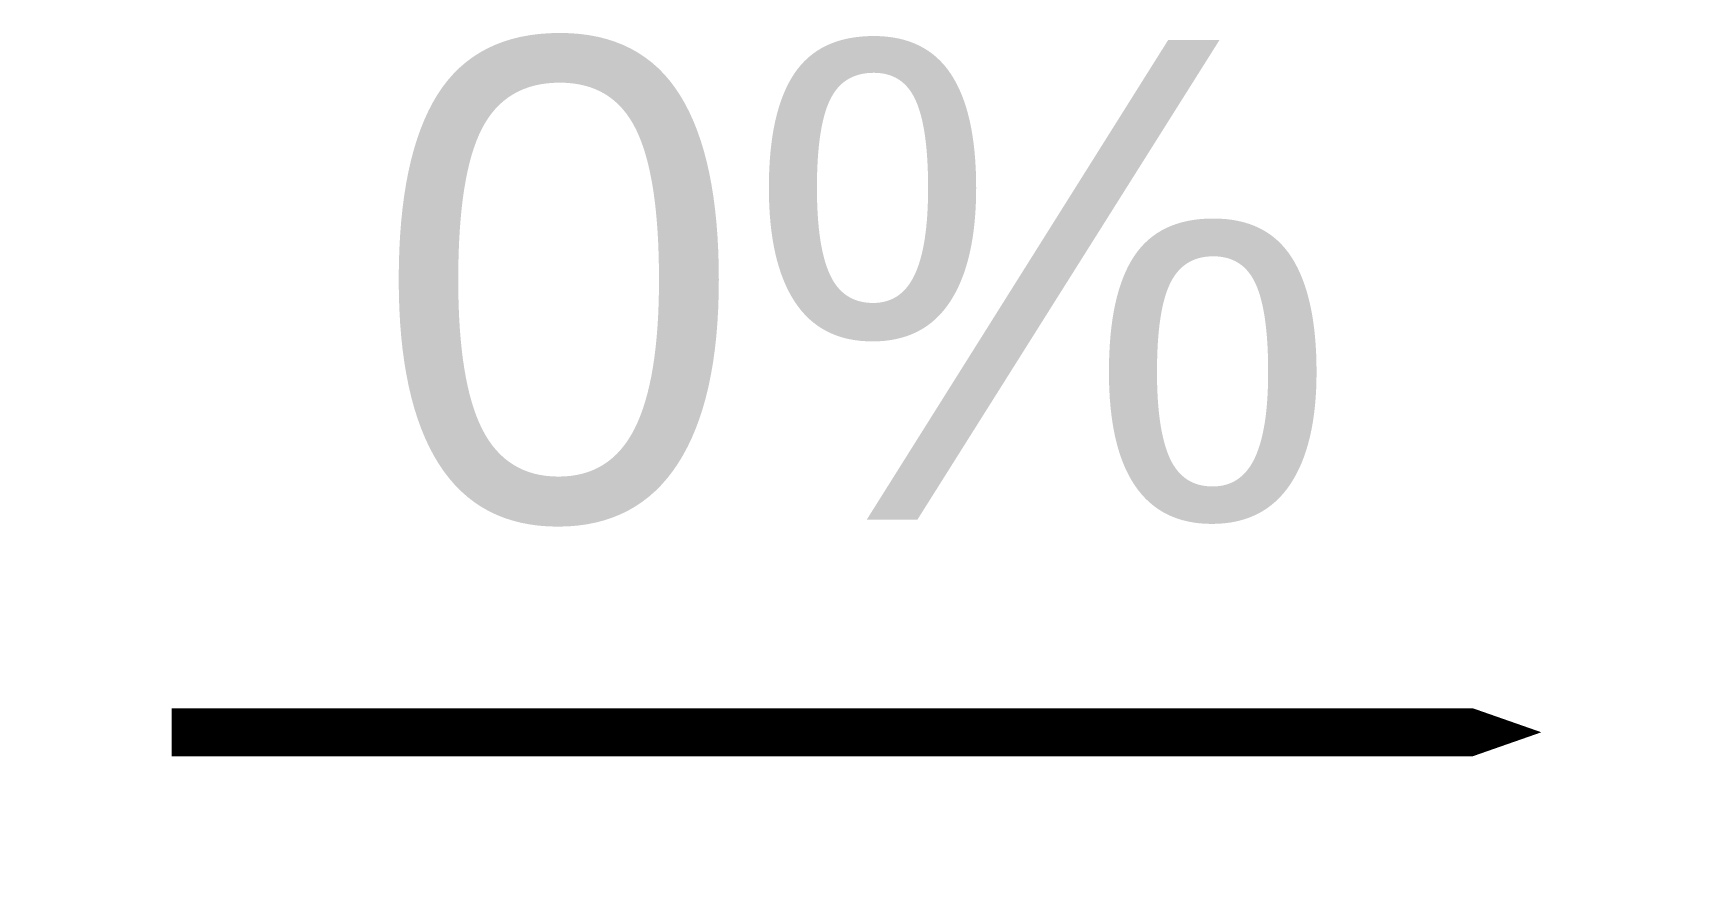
# Model space of a CAD drawing. Header units: metres. Extents: x -0.15 to 0.15, y -0.025 to 0.128.
import ezdxf
from ezdxf.enums import TextEntityAlignment as Align

# ---------------------------------------------------------------- set-up
doc = ezdxf.new("R2010")
doc.units = ezdxf.units.M
doc.styles.get("Standard").update_dxf_attribs({"font": 'arial.ttf'})

# ---------------------------------------------------------------- blocks, each defined once
blk = doc.blocks.new('*U6')
at = {"color": 0, "linetype": 'ByBlock', "lineweight": -2, "transparency": 16777216}
blk.add_lwpolyline([(-0.125, 0, 0.00875, 0.00875, 0), (0.05262, 0, 0.05062, 0, 0), (0.125, 0, 0, 0, 0)], format="xyseb", dxfattribs=at)
blk.add_attdef('PENTE', text='', height=0.0875, dxfattribs=at).set_placement((0, 0.0125), align=Align.BOTTOM_CENTER)

msp = doc.modelspace()

# ---------------------------------------------------------------- block references
msp.add_blockref('*U6', (0, 0)).add_auto_attribs({'PENTE': '0%'})

doc.saveas('drawing.dxf')
